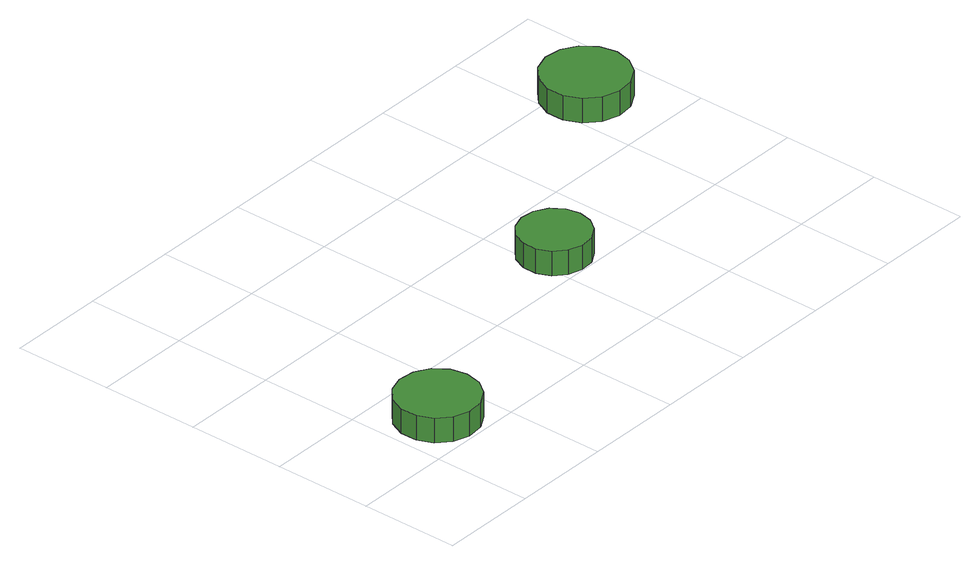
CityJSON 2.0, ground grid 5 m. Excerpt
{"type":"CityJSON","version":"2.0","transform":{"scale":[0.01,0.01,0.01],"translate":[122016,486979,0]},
"CityObjects":{
"tree1":{"type":"SolitaryVegetationObject","attributes":{"function":"something"},"geometry":[{"type":"MultiSurface","lod":"1","boundaries":[[[0,1,2,3,4,5,6,7,8,9,10,11,12,13,14]],[[15,16,17,18,19,20,21,22,23,24,25,26,27,28,29]],[[0,29,28,1]],[[1,28,27,2]],[[2,27,26,3]],[[3,26,25,4]],[[4,25,24,5]],[[5,24,23,6]],[[6,23,22,7]],[[7,22,21,8]],[[8,21,20,9]],[[9,20,19,10]],[[10,19,18,11]],[[11,18,17,12]],[[12,17,16,13]],[[13,16,15,14]],[[14,15,29,0]]]}]},
"tree2":{"type":"SolitaryVegetationObject","attributes":{"function":"something"},"geometry":[{"type":"MultiSurface","lod":"1","boundaries":[[[30,31,32,33,34,35,36,37,38,39,40,41,42,43,44]],[[45,46,47,48,49,50,51,52,53,54,55,56,57,58,59]],[[30,59,58,31]],[[31,58,57,32]],[[32,57,56,33]],[[33,56,55,34]],[[34,55,54,35]],[[35,54,53,36]],[[36,53,52,37]],[[37,52,51,38]],[[38,51,50,39]],[[39,50,49,40]],[[40,49,48,41]],[[41,48,47,42]],[[42,47,46,43]],[[43,46,45,44]],[[44,45,59,30]]]}]},
"tree3":{"type":"SolitaryVegetationObject","attributes":{"function":"something"},"geometry":[{"type":"MultiSurface","lod":"1","boundaries":[[[60,61,62,63,64,65,66,67,68,69,70,71,72,73,74]],[[75,76,77,78,79,80,81,82,83,84,85,86,87,88,89]],[[60,89,88,61]],[[61,88,87,62]],[[62,87,86,63]],[[63,86,85,64]],[[64,85,84,65]],[[65,84,83,66]],[[66,83,82,67]],[[67,82,81,68]],[[68,81,80,69]],[[69,80,79,70]],[[70,79,78,71]],[[71,78,77,72]],[[72,77,76,73]],[[73,76,75,74]],[[74,75,89,60]]]}]}
},
"vertices":[
[456,215,206],[439,298,206],[389,367,206],[315,409,206],[230,418,206],[149,392,206],[86,335,206],[52,257,206],[52,172,206],[86,95,206],[149,38,206],[230,11,206],[315,20,206],[389,63,206],[439,132,206],[439,132,77],[389,63,77],[315,20,77],[230,11,77],[149,38,77],[86,95,77],[52,172,77],[52,257,77],[86,335,77],[149,392,77],[230,418,77],[315,409,77],[389,367,77],[439,298,77],[456,215,77],
[1766,662,219],[1751,734,219],[1708,793,219],[1644,830,219],[1571,838,219],[1501,815,219],[1447,766,219],[1417,699,219],[1417,625,219],[1447,558,219],[1501,509,219],[1571,487,219],[1644,494,219],[1708,531,219],[1751,590,219],[1751,590,90],[1708,531,90],[1644,494,90],[1571,487,90],[1501,509,90],[1447,558,90],[1417,625,90],[1417,699,90],[1447,766,90],[1501,815,90],[1571,838,90],[1644,830,90],[1708,793,90],[1751,734,90],[1766,662,90],
[2900,1400,200],[2881,1488,200],[2828,1560,200],[2751,1605,200],[2662,1615,200],[2576,1587,200],[2510,1527,200],[2473,1445,200],[2473,1356,200],[2510,1274,200],[2576,1214,200],[2662,1186,200],[2751,1195,200],[2828,1240,200],[2881,1313,200],[2881,1313,71],[2828,1240,71],[2751,1195,71],[2662,1186,71],[2576,1214,71],[2510,1274,71],[2473,1356,71],[2473,1445,71],[2510,1527,71],[2576,1587,71],[2662,1615,71],[2751,1605,71],[2828,1560,71],[2881,1488,71],[2900,1400,71]
]}
